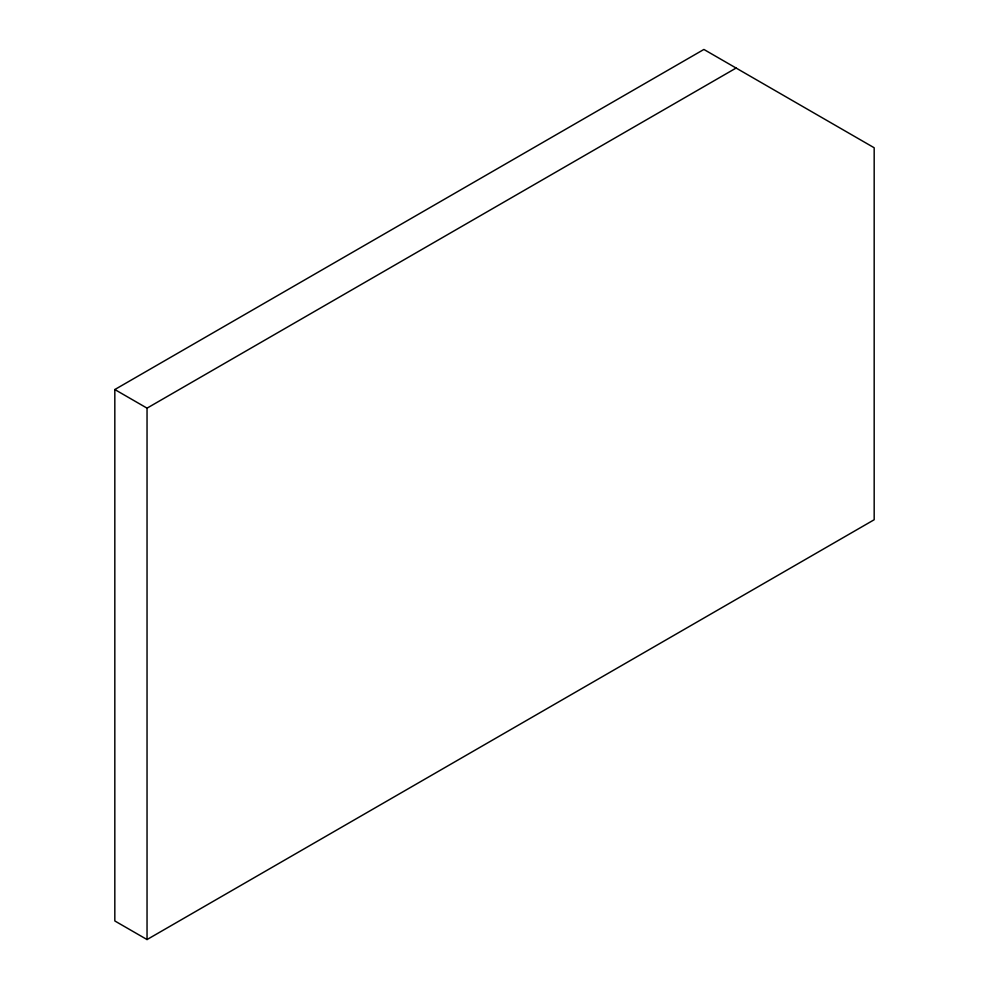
<?xml version="1.0" encoding="UTF-8"?>
<svg xmlns="http://www.w3.org/2000/svg" width="989" height="989" viewBox="0 0 989 989"><rect width="100%" height="100%" fill="white"/><g stroke="black" fill="none" stroke-linecap="round" stroke-linejoin="round"><path stroke-width="1.48" d="M114.823 389.542L703.896 49.45L874.177 147.757L874.177 519.744L147.04 939.55L114.823 920.957L114.823 389.542L147.04 408.148L736.113 68.043M147.04 408.148L147.04 939.55"/></g></svg>
